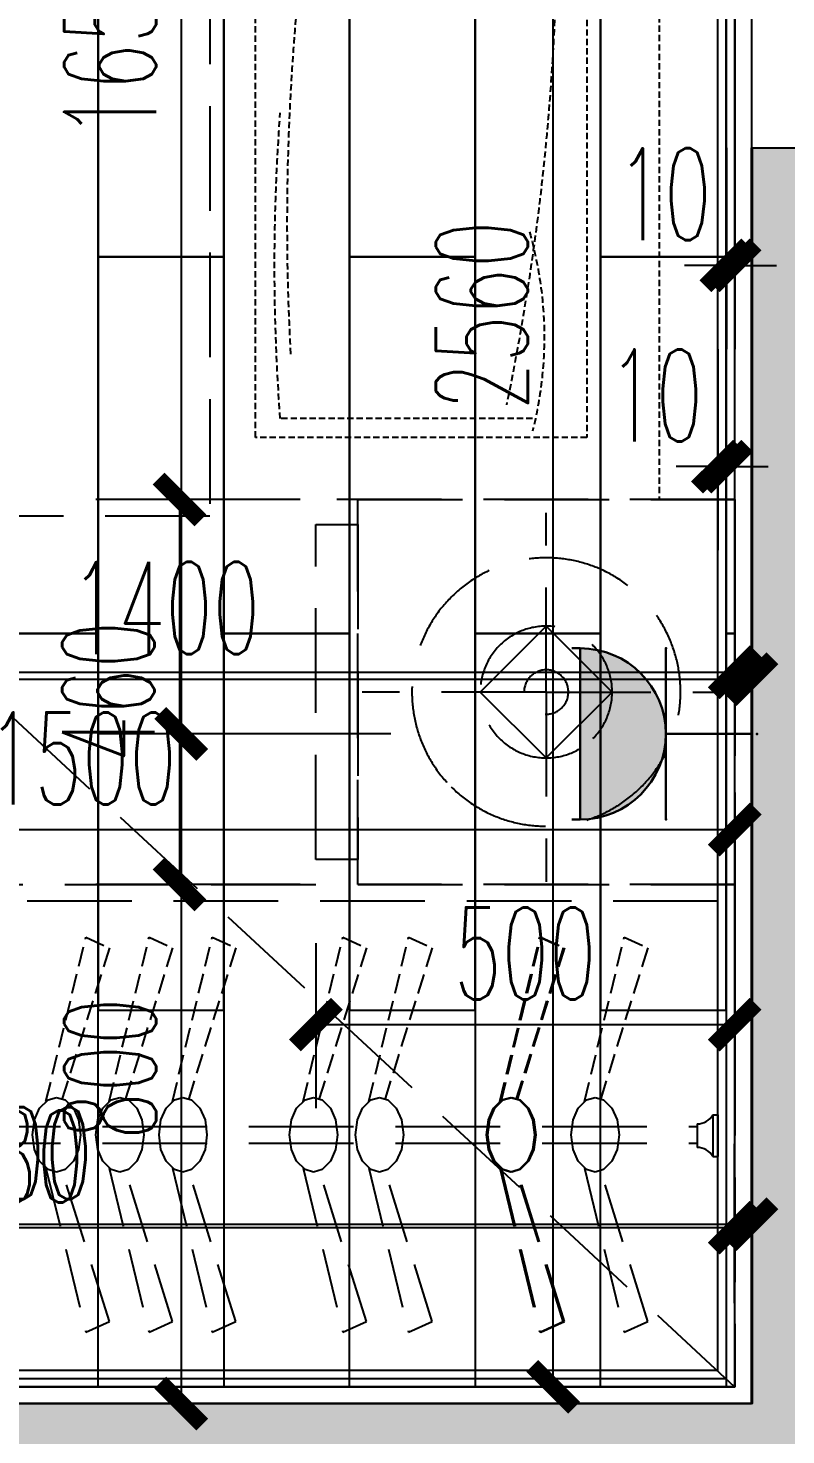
# Model space of a CAD drawing. Extents: x 184967 to 628822, y -100826 to 121332.
# Drawn here: x 401451 to 402356, y -19350 to -17669 of the extents above; entities that cross this region are included whole.
import ezdxf
from ezdxf.enums import TextEntityAlignment as Align
from ezdxf.xclip import XClip

# ---------------------------------------------------------------- set-up
doc = ezdxf.new("R2010")
doc.units = 0
doc.header["$MEASUREMENT"] = 0
doc.header["$XCLIPFRAME"] = 2
for name, pattern in [('__DASH', [0.35, 0.25, -0.1]), ('DASH', [0.35, 0.25, -0.1]), ('DASHED2', [0.375, 0.25, -0.125])]:
    doc.linetypes.add(name, pattern=pattern)
for name, color, linetype in [('0-固定家具到顶', 55, 'Continuous'), ('0-地面', 251, 'Continuous'), ('0-天花造型', 55, 'Continuous'), ('0-活动家具', 55, 'Continuous'), ('0-装饰完成面', 47, 'Continuous'), ('column', 6, 'Continuous'), ('DIM-墙体定位', 146, 'Continuous'), ('DIM-完成面定位', 146, 'Continuous'), ('KP12.00 Level 23 Keyplan$0$IFF-FURN-DETAIL', 250, 'Continuous'), ('T-灯具尺寸', 55, 'Continuous'), ('T03-天花造型', 30, 'Continuous'), ('WALL', 145, 'Continuous'), ('天花尺寸', 30, 'Continuous'), ('家具尺寸', 8, 'Continuous')]:
    doc.layers.add(name, color=color, linetype=linetype)
for name, color, linetype, lineweight in [('03-col-5F~23F$0$$0$COLU', 6, 'Continuous', 0), ('03-col-5F~23F$0$$0$COLU_HATCH', 251, 'Continuous', 0), ('4#6#-col-2F~31F$0$COLU_HATCH', 251, 'Continuous', 0), ('E-插座', 60, 'Continuous', 30)]:
    doc.layers.add(name, color=color, linetype=linetype, lineweight=lineweight)
doc.styles.add('_TCH_LABEL', font='COMPLEX', dxfattribs={"bigfont": 'GBCBIG'})
doc.styles.add('尺寸标注', font='txt.shx', dxfattribs={"width": 0.6, "height": 110})
doc.dimstyles.new('1-50', dxfattribs={"dimscale": 50, "dimtxt": 110, "dimasz": 1, "dimexe": 2, "dimexo": 2, "dimgap": 0.6, "dimtad": 1, "dimdec": 0, "dimrnd": 5, "dimtxsty": '尺寸标注', "dimblk": 'ARCHTICK', "dimcen": 2.5, "dimclrd": 251, "dimclre": 251, "dimclrt": 50, "dimadec": 0, "dimazin": 0, "dimtfac": 1, "dimtdec": 0, "dimtix": 1, "dimtmove": 2, "dimatfit": 3, "dimldrblk": 'DOT', "dimfxl": 1, "dimarcsym": 0})

# ---------------------------------------------------------------- blocks, each defined once
blk = doc.blocks.new('KP12.00 Level 23 Keyplan$0$HBA-Hanger')
at = {"color": 250, "linetype": 'DASH', "ltscale": 300}
blk.add_polyline3d([(-46.9451, 30.1133, 0), (-43.7782, 19.371, 0), (-33.1952, 8.819989999999999, 0), (-18.7283, 2.44564, 0), (0, 0, 0), (18.7283, 2.44564, 0), (33.1952, 8.819989999999999, 0), (43.7782, 19.371, 0), (46.9451, 30.1133, 0), (43.7782, 40.8557, 0), (33.1952, 51.4067, 0), (18.7283, 57.78100000000001, 0), (0, 60.2267, 0), (-18.7283, 57.78100000000001, 0), (-33.1952, 51.4067, 0), (-43.7782, 40.8557, 0)], close=True, dxfattribs=at)
at = {"color": 250, "linetype": 'DASH', "ltscale": 100}
blk.add_polyline3d([(-41.9496, 43.4272, 0), (-248.539, -6.68425, 0), (-234.963, -36.2244, 0), (-45.5965, 22.9304, 0)], dxfattribs=at)
at = {"color": 250, "linetype": 'DASH', "ltscale": 300}
blk.add_polyline3d([(41.9496, 43.4272, 0), (248.539, -6.68425, 0), (234.963, -36.2244, 0), (45.5965, 22.9304, 0)], dxfattribs=at)
blk = doc.blocks.new('KP12.00 Level 23 Keyplan$0$A$C09FB1370')
at = {"layer": 'KP12.00 Level 23 Keyplan$0$IFF-FURN-DETAIL'}
for p, q in [((-6, 25), (-6, -25)), ((-6, 25), (0, 25)), ((-6, 25), (0, 25)), ((-6, 25), (-6, -25)), ((0, 25), (0, -25)), ((-25, 14), (-25, -14)), ((-25, 14), (-25, -14)), ((-6, -25), (0, -25)), ((-6, -25), (0, -25))]:
    blk.add_line(p, q, dxfattribs=at)
for centre, start, end in [((-25.0201957081445, 35.9439744050615), 270.052731042177, 330.08443460519), ((-25.0201957081445, 35.9439744050615), 270.052731042177, 330.08443460519), ((-25.0201957081445, -35.9439744055271), 29.9155653948102, 89.94726895782351), ((-25.0201957081445, -35.9439744055271), 29.9155653948102, 89.94726895782351)]:
    blk.add_arc(centre, 21.9439836986288, start, end, dxfattribs=at)
blk = doc.blocks.new('1500FDSGSDFG')
at = {"color": 250, "linetype": 'DASHED2', "ltscale": 30}
for p, q in [((367146.0247973225, 29154.04845890604), (367146.0247973225, 27654.04845890604)), ((367232.5427682065, 28395.71992477324), (367232.5427682072, 27728.19705411644)), ((367628.0803969745, 27728.19705411644), (367628.0803969745, 28395.71992477347)), ((367297.3588173958, 27750.63096143995), (367598.4964461635, 27750.63096143995)), ((367232.5427682065, 27728.1970541162), (367628.0803969745, 27728.19705411644))]:
    blk.add_line(p, q, dxfattribs=at)
at = {"linetype": 'DASH', "ltscale": 500}
for points in [[(368172.648260656, 29154.11617522066), (368174.9712781245, 29174.04845890627), (367682.4932964082, 29174.04845890627), (367682.4932964082, 27634.04845890627), (367995.4912467411, 27634.04845890627)], [(367682.4932964082, 29154.04845890627), (367056.0247973677, 29154.04845890604), (367056.0247973679, 27654.04845890604), (367682.4932964082, 27654.04845890627)]]:
    blk.add_lwpolyline(points, dxfattribs=at)
at = {"color": 250, "linetype": 'DASHED2', "ltscale": 30}
for centre, major_axis, ratio, start_param, end_param in [((368796.5294506333, 28199.76946762887), (-237.9725681578769, 2099.597091266456), 0.7190777569742254, 1.396320462281868, 1.696353867507483), ((364747.2075405198, 27984.8049246965), (-95.75431300125048, 2841.335353367894), 0.9999999999855705, 4.623445093008373, 4.797915954469197), ((365494.3941949672, 27933.30801087195), (5.255142683501085e-10, 2266.029989774985), 0.9315732325958896, 4.631685946096135, 4.79309201467374), ((368819.7416967979, 27831.56555425676), (-1536.265867721114, 23.32182197939743), 0.5434611248531196, -0.1430410313606401, 0.1430410313607702)]:
    blk.add_ellipse(centre, major_axis=major_axis, ratio=ratio, start_param=start_param, end_param=end_param, dxfattribs=at)
blk = doc.blocks.new('_ArchTick')
at = {"color": 0, "linetype": 'ByBlock', "const_width": 0.4}
blk.add_lwpolyline([(-0.5, -0.5), (0.5, 0.5)], dxfattribs=at)
blk = doc.blocks.new('*D1155')
at = {"layer": 'Defpoints', "color": 0, "linetype": 'ByBlock', "transparency": 16777216}
for p in [(400914.778358119, -18012), (402314.6392306294, -18153.99999999889), (402314.6392306294, -18446.80895088497)]:
    blk.add_point(p, dxfattribs=at)
at = {"layer": 'T-灯具尺寸', "color": 251, "lineweight": -2, "transparency": 16777216}
for p, q in [((400914.778358119, -18196.80895088497), (400914.778358119, -18546.80895088497)), ((402314.6392306294, -18253.99999999889), (402314.6392306294, -18546.80895088497)), ((400914.778358119, -18446.80895088497), (402314.6392306294, -18446.80895088497))]:
    blk.add_line(p, q, dxfattribs=at)
at = {"layer": 'T-灯具尺寸', "color": 251, "linetype": 'ByBlock', "lineweight": -2, "transparency": 16777216, "xscale": 50, "yscale": 50, "zscale": 50, "rotation": 180}
blk.add_blockref('_ArchTick', (400914.778358119, -18446.80895088497), dxfattribs=at)
at = {"layer": 'T-灯具尺寸', "color": 251, "linetype": 'ByBlock', "lineweight": -2, "transparency": 16777216, "xscale": 50, "yscale": 50, "zscale": 50}
blk.add_blockref('_ArchTick', (402314.6392306294, -18446.80895088497), dxfattribs=at)
at = {"layer": 'T-灯具尺寸', "color": 50, "linetype": 'ByBlock', "transparency": 16777216, "insert": (401614.7087943742, -18361.80895088497), "char_height": 110, "attachment_point": 5, "style": '尺寸标注'}
blk.add_mtext('1400', dxfattribs=at)
blk = doc.blocks.new('_Dot')
at = {"color": 0, "linetype": 'ByBlock', "lineweight": -2}
blk.add_line((-0.5, 0), (-1, 0), dxfattribs=at)
at = {"color": 0, "linetype": 'ByBlock', "const_width": 0.5}
blk.add_lwpolyline([(-0.25, 0, 1), (0.25, 0, 1)], format="xyb", close=True, dxfattribs=at)
blk = doc.blocks.new('FG')
at = {"color": 250, "linetype": 'DASH', "ltscale": 500}
for p, q in [((395639.6391274827, -18462.19105606992), (395639.6391274829, -18248.21663867775)), ((395639.6391274827, -18383.47957033524), (395560.9276417475, -18462.19105606992)), ((395718.3506132173, -18462.19105606992), (395639.6391274827, -18383.47957033524)), ((395639.6391274827, -18462.19105606992), (395419.0429258551, -18462.19105606969)), ((395560.9276417475, -18462.19105606992), (395639.6391274827, -18540.90254180459)), ((395639.6391274827, -18540.90254180459), (395718.3506132173, -18462.19105606992)), ((395639.6391274827, -18462.19105606992), (395859.5188285615, -18462.19105606992)), ((395639.6391274827, -18462.19105606992), (395639.6391274827, -18688.87528993422))]:
    blk.add_line(p, q, dxfattribs=at)
at = {"linetype": 'DASH', "ltscale": 500}
for points in [[(395864.6391274827, -18232.19104236394), (395414.6391274827, -18232.19104236394), (395414.6391374775, -18692.19036975845), (395864.6391374775, -18692.19036975845)], [(395864.6391274827, -18662.19105606992), (395914.6391274827, -18662.19105606992), (395914.6391274827, -18262.19105606992), (395864.6391274827, -18262.19105606992)]]:
    blk.add_lwpolyline(points, close=True, dxfattribs=at)
at = {"color": 250, "linetype": 'DASH', "ltscale": 500}
for major_axis, ratio, start_param, end_param in [((113.3701593211882, -113.3701593211881), 0.9999999999993581, 3.141592653589664, 9.424777960769251), ((-55.65742532045987, -55.65742532045989), 0.9999999999969932, 4.71238898038482, 10.99557428756441), ((1.388866266762302, -26.4394873578456), 0.9999999999757856, 4.701327179111829, 10.98451248629141)]:
    blk.add_ellipse((395639.6391274827, -18462.19105606992), major_axis=major_axis, ratio=ratio, start_param=start_param, end_param=end_param, dxfattribs=at)
blk = doc.blocks.new('*U913')
h = blk.add_hatch(color=256)
edge = h.paths.add_edge_path()
edge.add_ellipse((117.692261023738, 211.010664521014), major_axis=(72.28993609263809, 72.2899360926381), ratio=0.9999999999998557, start_angle=134.9999999999959, end_angle=224.9996776147957)
edge.add_line((117.6916857887234, 108.7772564773466), (117.6928362587226, 108.7772564773466))
edge.add_ellipse((117.692261023738, 211.010664521014), major_axis=(72.28993609263809, 72.2899360926381), ratio=0.9999999999998557, start_angle=225.000322385196, end_angle=314.9999999999959)
edge.add_line((219.9256690690237, 211.010664521014), (15.45885297845223, 211.010664521014))
for p, q in [((15.45885297687346, 221.2340053252292), (15.45885297687346, 211.010664521014)), ((219.9256690706025, 221.2340053252292), (219.9256690706025, 211.010664521014)), ((219.9256690706025, 211.010664521014), (15.45885297687346, 211.010664521014)), ((15.45885297687346, 108.7772564773466), (219.9256690706025, 108.7772564773466)), ((117.692261023738, 108.7772564773466), (117.692261023738, 6.543848433653466))]:
    blk.add_line(p, q)
at = {"extrusion": (0, 0, -1)}
blk.add_ellipse((117.692261023738, 211.010664521014), major_axis=(72.28993609263809, 72.2899360926381), ratio=0.9999999999998557, start_param=0.7853981633975202, end_param=3.926990816987313, dxfattribs=at)
for p in [(15.45885297687346, 108.7772564773466), (219.9256690706025, 108.7772564773466), (117.692261023738, 0.0002235690571978921)]:
    blk.add_point(p)
at = {"style": '_TCH_LABEL', "text_generation_flag": 4}
blk.add_text('P', height=0.004089336318310933, dxfattribs=at).set_placement((117.6802636327775, 0.004073607324016848))
at = {"style": '_TCH_LABEL'}
blk.add_attdef('B', text='', height=84.06593068615378, dxfattribs=at).set_placement((174.5899560559046, 51.23559392852962), align=Align.MIDDLE)
blk = doc.blocks.new('*D1198')
at = {"layer": 'Defpoints', "color": 0, "transparency": 16777216}
for p in [(402314.6390091252, -16862.1910423603), (401633.8579863898, -18512.19105606971), (402310.235432264, -18512.19105606971)]:
    blk.add_point(p, dxfattribs=at)
at = {"layer": 'E-插座', "color": 251, "lineweight": -2, "transparency": 16777216}
for p, q in [((401883.8579863898, -16862.1910423603), (401533.8579863898, -16862.1910423603)), ((401633.8579863898, -16862.1910423603), (401633.8579863898, -18512.19105606971)), ((401883.8579863898, -18512.19105606971), (401533.8579863898, -18512.19105606971))]:
    blk.add_line(p, q, dxfattribs=at)
at = {"layer": 'E-插座', "color": 251, "lineweight": -2, "transparency": 16777216, "xscale": 50, "yscale": 50, "zscale": 50}
for p, rotation in [((401633.8579863898, -16862.1910423603), 90), ((401633.8579863898, -18512.19105606971), 270)]:
    blk.add_blockref('_ArchTick', p, dxfattribs=dict(at, rotation=rotation))
at = {"layer": 'E-插座', "color": 50, "transparency": 16777216, "insert": (401548.8579863897, -17687.19104921512), "char_height": 110, "attachment_point": 5, "rotation": 90, "style": '尺寸标注'}
blk.add_mtext('1650', dxfattribs=at)
blk = doc.blocks.new('*D1199')
at = {"layer": 'Defpoints', "color": 0, "transparency": 16777216}
for p in [(402310.235432264, -18512.19105606971), (401633.8579863898, -19312.19105586565), (402314.6392306557, -19312.19105586565)]:
    blk.add_point(p, dxfattribs=at)
at = {"layer": 'E-插座', "color": 251, "lineweight": -2, "transparency": 16777216}
for p, q in [((401883.8579863898, -18512.19105606971), (401533.8579863898, -18512.19105606971)), ((401633.8579863898, -18512.19105606971), (401633.8579863898, -19312.19105586565)), ((401883.8579863898, -19312.19105586565), (401533.8579863898, -19312.19105586565))]:
    blk.add_line(p, q, dxfattribs=at)
at = {"layer": 'E-插座', "color": 251, "lineweight": -2, "transparency": 16777216, "xscale": 50, "yscale": 50, "zscale": 50}
for p, rotation in [((401633.8579863898, -18512.19105606971), 90), ((401633.8579863898, -19312.19105586565), 270)]:
    blk.add_blockref('_ArchTick', p, dxfattribs=dict(at, rotation=rotation))
at = {"layer": 'E-插座', "color": 50, "transparency": 16777216, "insert": (401548.8579863897, -18912.19105596779), "char_height": 110, "attachment_point": 5, "rotation": 90, "style": '尺寸标注'}
blk.add_mtext('800', dxfattribs=at)
blk = doc.blocks.new('*D1422')
at = {"layer": 'Defpoints', "color": 0, "linetype": 'ByBlock', "transparency": 16777216}
for p in [(402314.639126308, -19098), (400514.6391263154, -19312.19105553359), (402314.639126308, -19312.19105586564)]:
    blk.add_point(p, dxfattribs=at)
at = {"layer": 'DIM-墙体定位', "color": 251, "lineweight": -2, "transparency": 16777216}
for p, q in [((400514.6391263154, -19212.19105553359), (400514.6391263154, -18998)), ((402314.639126308, -19212.19105586564), (402314.639126308, -18998)), ((400514.6391263154, -19098), (402314.639126308, -19098))]:
    blk.add_line(p, q, dxfattribs=at)
at = {"layer": 'DIM-墙体定位', "color": 251, "linetype": 'ByBlock', "lineweight": -2, "transparency": 16777216, "xscale": 50, "yscale": 50, "zscale": 50, "rotation": 180}
blk.add_blockref('_ArchTick', (400514.6391263154, -19098), dxfattribs=at)
at = {"layer": 'DIM-墙体定位', "color": 251, "linetype": 'ByBlock', "lineweight": -2, "transparency": 16777216, "xscale": 50, "yscale": 50, "zscale": 50}
blk.add_blockref('_ArchTick', (402314.639126308, -19098), dxfattribs=at)
at = {"layer": 'DIM-墙体定位', "color": 50, "linetype": 'ByBlock', "transparency": 16777216, "insert": (401414.6391263117, -19013), "char_height": 110, "attachment_point": 5, "style": '尺寸标注'}
blk.add_mtext('1800', dxfattribs=at)
blk = doc.blocks.new('*D1535')
at = {"layer": 'Defpoints', "color": 0, "linetype": 'ByBlock', "transparency": 16777216}
for p in [(402294.5585997659, -19102), (402294.5585997659, -19292.19105612391), (400514.6392305642, -19312.19105553359)]:
    blk.add_point(p, dxfattribs=at)
at = {"layer": 'DIM-完成面定位', "color": 251, "lineweight": -2, "transparency": 16777216}
for p, q in [((400514.6392305642, -19212.19105553359), (400514.6392305642, -19002)), ((402294.5585997659, -19192.19105612391), (402294.5585997659, -19002)), ((400514.6392305642, -19102), (402294.5585997659, -19102))]:
    blk.add_line(p, q, dxfattribs=at)
at = {"layer": 'DIM-完成面定位', "color": 251, "linetype": 'ByBlock', "lineweight": -2, "transparency": 16777216, "xscale": 50, "yscale": 50, "zscale": 50, "rotation": 180}
blk.add_blockref('_ArchTick', (400514.6392305642, -19102), dxfattribs=at)
at = {"layer": 'DIM-完成面定位', "color": 251, "linetype": 'ByBlock', "lineweight": -2, "transparency": 16777216, "xscale": 50, "yscale": 50, "zscale": 50}
blk.add_blockref('_ArchTick', (402294.5585997659, -19102), dxfattribs=at)
at = {"layer": 'DIM-完成面定位', "color": 50, "linetype": 'ByBlock', "transparency": 16777216, "insert": (401404.5989151651, -19017), "char_height": 110, "attachment_point": 5, "style": '尺寸标注'}
blk.add_mtext('1780', dxfattribs=at)
blk = doc.blocks.new('*D1546')
at = {"layer": 'Defpoints', "color": 0, "linetype": 'ByBlock', "transparency": 16777216}
for p in [(402077.7783581194, -16732.19104236403), (402294.5585997661, -16732.19104236403), (402294.5585997661, -19292.19105612392)]:
    blk.add_point(p, dxfattribs=at)
at = {"layer": 'DIM-完成面定位', "color": 251, "lineweight": -2, "transparency": 16777216}
for p, q in [((402194.5585997661, -16732.19104236403), (401977.7783581194, -16732.19104236403)), ((402077.7783581194, -19292.19105612392), (402077.7783581194, -16732.19104236403)), ((402194.5585997661, -19292.19105612392), (401977.7783581194, -19292.19105612392))]:
    blk.add_line(p, q, dxfattribs=at)
at = {"layer": 'DIM-完成面定位', "color": 251, "linetype": 'ByBlock', "lineweight": -2, "transparency": 16777216, "xscale": 50, "yscale": 50, "zscale": 50}
for p, rotation in [((402077.7783581194, -16732.19104236403), 90), ((402077.7783581194, -19292.19105612392), 270)]:
    blk.add_blockref('_ArchTick', p, dxfattribs=dict(at, rotation=rotation))
at = {"layer": 'DIM-完成面定位', "color": 50, "linetype": 'ByBlock', "transparency": 16777216, "insert": (401992.7783581193, -18012.19104924408), "char_height": 110, "attachment_point": 5, "rotation": 90, "style": '尺寸标注'}
blk.add_mtext('2560', dxfattribs=at)
blk = doc.blocks.new('*D1613')
at = {"layer": 'Defpoints', "color": 0, "linetype": 'ByBlock', "transparency": 16777216}
for p in [(400294.5586008246, -18232.19104236355), (402294.5829185659, -18232.23692943562), (402294.5829185659, -18438.5)]:
    blk.add_point(p, dxfattribs=at)
at = {"layer": '家具尺寸', "color": 251, "lineweight": -2, "transparency": 16777216}
for p, q in [((400294.5586008246, -18332.19104236355), (400294.5586008246, -18538.5)), ((402294.5829185659, -18332.23692943562), (402294.5829185659, -18538.5)), ((400294.5586008246, -18438.5), (402294.5829185659, -18438.5))]:
    blk.add_line(p, q, dxfattribs=at)
at = {"layer": '家具尺寸', "color": 251, "linetype": 'ByBlock', "lineweight": -2, "transparency": 16777216, "xscale": 50, "yscale": 50, "zscale": 50, "rotation": 180}
blk.add_blockref('_ArchTick', (400294.5586008246, -18438.5), dxfattribs=at)
at = {"layer": '家具尺寸', "color": 251, "linetype": 'ByBlock', "lineweight": -2, "transparency": 16777216, "xscale": 50, "yscale": 50, "zscale": 50}
blk.add_blockref('_ArchTick', (402294.5829185659, -18438.5), dxfattribs=at)
at = {"layer": '家具尺寸', "color": 50, "linetype": 'ByBlock', "transparency": 16777216, "insert": (401294.5707596953, -18353.5), "char_height": 110, "attachment_point": 5, "style": '尺寸标注'}
blk.add_mtext('2000', dxfattribs=at)
blk = doc.blocks.new('*D1614')
at = {"layer": 'Defpoints', "color": 0, "linetype": 'ByBlock', "transparency": 16777216}
for p in [(401875.6391263215, -18232.19104236402), (401631.7783581194, -18692.19036975852), (401875.6391163267, -18692.19036975852)]:
    blk.add_point(p, dxfattribs=at)
at = {"layer": '家具尺寸', "color": 251, "lineweight": -2, "transparency": 16777216}
for p, q in [((401775.6391263215, -18232.19104236402), (401531.7783581194, -18232.19104236402)), ((401631.7783581194, -18232.19104236402), (401631.7783581194, -18692.19036975852)), ((401775.6391163267, -18692.19036975852), (401531.7783581194, -18692.19036975852))]:
    blk.add_line(p, q, dxfattribs=at)
at = {"layer": '家具尺寸', "color": 251, "linetype": 'ByBlock', "lineweight": -2, "transparency": 16777216, "xscale": 50, "yscale": 50, "zscale": 50}
for p, rotation in [((401631.7783581194, -18232.19104236402), 90), ((401631.7783581194, -18692.19036975852), 270)]:
    blk.add_blockref('_ArchTick', p, dxfattribs=dict(at, rotation=rotation))
at = {"layer": '家具尺寸', "color": 50, "linetype": 'ByBlock', "transparency": 16777216, "insert": (401546.7783581193, -18462.19070606138), "char_height": 110, "attachment_point": 5, "rotation": 90, "style": '尺寸标注'}
blk.add_mtext('460', dxfattribs=at)
blk = doc.blocks.new('*D1615')
at = {"layer": 'Defpoints', "color": 0, "linetype": 'ByBlock', "transparency": 16777216}
for p in [(401794.5723757333, -18662.19104544477), (402294.5723657385, -18692.19025735595), (402294.5723657385, -18859.5)]:
    blk.add_point(p, dxfattribs=at)
at = {"layer": '家具尺寸', "color": 251, "lineweight": -2, "transparency": 16777216}
for p, q in [((401794.5723757333, -18762.19104544477), (401794.5723757333, -18959.5)), ((402294.5723657385, -18792.19025735595), (402294.5723657385, -18959.5)), ((401794.5723757333, -18859.5), (402294.5723657385, -18859.5))]:
    blk.add_line(p, q, dxfattribs=at)
at = {"layer": '家具尺寸', "color": 251, "linetype": 'ByBlock', "lineweight": -2, "transparency": 16777216, "xscale": 50, "yscale": 50, "zscale": 50, "rotation": 180}
blk.add_blockref('_ArchTick', (401794.5723757333, -18859.5), dxfattribs=at)
at = {"layer": '家具尺寸', "color": 251, "linetype": 'ByBlock', "lineweight": -2, "transparency": 16777216, "xscale": 50, "yscale": 50, "zscale": 50}
blk.add_blockref('_ArchTick', (402294.5723657385, -18859.5), dxfattribs=at)
at = {"layer": '家具尺寸', "color": 50, "linetype": 'ByBlock', "transparency": 16777216, "insert": (402044.5723707359, -18774.5), "char_height": 110, "attachment_point": 5, "style": '尺寸标注'}
blk.add_mtext('500', dxfattribs=at)
blk = doc.blocks.new('*D1617')
at = {"layer": 'Defpoints', "color": 0, "linetype": 'ByBlock', "transparency": 16777216}
for p in [(402294.6391263161, -18626.5), (400794.6392305388, -18792.19105688038), (402294.6391263161, -18792.19025732036)]:
    blk.add_point(p, dxfattribs=at)
at = {"layer": '家具尺寸', "color": 251, "lineweight": -2, "transparency": 16777216}
for p, q in [((400794.6392305388, -18692.19105688038), (400794.6392305388, -18526.5)), ((402294.6391263161, -18692.19025732036), (402294.6391263161, -18526.5)), ((400794.6392305388, -18626.5), (402294.6391263161, -18626.5))]:
    blk.add_line(p, q, dxfattribs=at)
at = {"layer": '家具尺寸', "color": 251, "linetype": 'ByBlock', "lineweight": -2, "transparency": 16777216, "xscale": 50, "yscale": 50, "zscale": 50, "rotation": 180}
blk.add_blockref('_ArchTick', (400794.6392305388, -18626.5), dxfattribs=at)
at = {"layer": '家具尺寸', "color": 251, "linetype": 'ByBlock', "lineweight": -2, "transparency": 16777216, "xscale": 50, "yscale": 50, "zscale": 50}
blk.add_blockref('_ArchTick', (402294.6391263161, -18626.5), dxfattribs=at)
at = {"layer": '家具尺寸', "color": 50, "linetype": 'ByBlock', "transparency": 16777216, "insert": (401515.278358119, -18541.5), "char_height": 110, "attachment_point": 5, "style": '尺寸标注'}
blk.add_mtext('1500', dxfattribs=at)
blk = doc.blocks.new('*D1671')
at = {"layer": 'Defpoints', "color": 0, "linetype": 'ByBlock', "transparency": 16777216}
for p in [(402284.6391263161, -17712.19105143406), (402294.5948501122, -17712.19105143406), (402284.6391263161, -17952.5)]:
    blk.add_point(p, dxfattribs=at)
at = {"layer": '天花尺寸', "color": 251, "lineweight": -2, "transparency": 16777216}
for p, q in [((402284.6391263161, -17812.19105143406), (402284.6391263161, -18052.5)), ((402294.5948501122, -17812.19105143406), (402294.5948501122, -18052.5)), ((402284.6391263161, -17952.5), (402234.6391263161, -17952.5)), ((402294.5948501122, -17952.5), (402284.6391263161, -17952.5)), ((402294.5948501122, -17952.5), (402344.5948501122, -17952.5))]:
    blk.add_line(p, q, dxfattribs=at)
at = {"layer": '天花尺寸', "color": 251, "linetype": 'ByBlock', "lineweight": -2, "transparency": 16777216, "xscale": 50, "yscale": 50, "zscale": 50}
blk.add_blockref('_ArchTick', (402284.6391263161, -17952.5), dxfattribs=at)
at = {"layer": '天花尺寸', "color": 251, "linetype": 'ByBlock', "lineweight": -2, "transparency": 16777216, "xscale": 50, "yscale": 50, "zscale": 50, "rotation": 180}
blk.add_blockref('_ArchTick', (402294.5948501122, -17952.5), dxfattribs=at)
at = {"layer": '天花尺寸', "color": 50, "linetype": 'ByBlock', "transparency": 16777216, "insert": (402210.278358119, -17867.5), "char_height": 110, "attachment_point": 5, "style": '尺寸标注'}
blk.add_mtext('10', dxfattribs=at)
blk = doc.blocks.new('*D1679')
at = {"layer": 'Defpoints', "color": 0, "linetype": 'ByBlock', "transparency": 16777216}
for p in [(402274.6391263161, -17952.5), (402284.5948501122, -17952.5), (402274.6391263161, -18192.80894856594)]:
    blk.add_point(p, dxfattribs=at)
at = {"layer": '天花尺寸', "color": 251, "lineweight": -2, "transparency": 16777216}
for p, q in [((402274.6391263161, -18052.5), (402274.6391263161, -18292.80894856594)), ((402284.5948501122, -18052.5), (402284.5948501122, -18292.80894856594)), ((402274.6391263161, -18192.80894856594), (402224.6391263161, -18192.80894856594)), ((402284.5948501122, -18192.80894856594), (402274.6391263161, -18192.80894856594)), ((402284.5948501122, -18192.80894856594), (402334.5948501122, -18192.80894856594))]:
    blk.add_line(p, q, dxfattribs=at)
at = {"layer": '天花尺寸', "color": 251, "linetype": 'ByBlock', "lineweight": -2, "transparency": 16777216, "xscale": 50, "yscale": 50, "zscale": 50}
blk.add_blockref('_ArchTick', (402274.6391263161, -18192.80894856594), dxfattribs=at)
at = {"layer": '天花尺寸', "color": 251, "linetype": 'ByBlock', "lineweight": -2, "transparency": 16777216, "xscale": 50, "yscale": 50, "zscale": 50, "rotation": 180}
blk.add_blockref('_ArchTick', (402284.5948501122, -18192.80894856594), dxfattribs=at)
at = {"layer": '天花尺寸', "color": 50, "linetype": 'ByBlock', "transparency": 16777216, "insert": (402200.278358119, -18107.80894856594), "char_height": 110, "attachment_point": 5, "style": '尺寸标注'}
blk.add_mtext('10', dxfattribs=at)
blk = doc.blocks.new('fgv')
at = {"layer": '0-天花造型', "color": 250, "linetype": 'ByBlock'}
for points in [[(401394.5970334269, -21842.19165531409), (401394.5970334269, -22742.19165531409), (401544.5970334269, -22742.19165531409), (401544.5970334269, -21842.19165531409)], [(401694.5970334269, -21842.19165531409), (401694.5970334269, -22742.19165531409), (401844.5970334269, -22742.19165531409), (401844.5970334269, -21842.19165531409)], [(401994.5970334269, -21842.19165531409), (401994.5970334269, -22742.19165531409), (402144.5970334269, -22742.19165531409), (402144.5970334269, -21842.19165531409)], [(401244.5970334269, -22292.19165532989), (401244.5970334269, -23192.19165532989), (401394.5970334269, -23192.19165532989), (401394.5970334269, -22292.19165532989)], [(401544.5970334269, -22292.19165532989), (401544.5970334269, -23192.19165532989), (401694.5970334269, -23192.19165532989), (401694.5970334269, -22292.19165532989)], [(401844.5970334269, -22292.19165532989), (401844.5970334269, -23192.19165532989), (401994.5970334269, -23192.19165532989), (401994.5970334269, -22292.19165532989)], [(402144.5970334269, -22292.19165532989), (402144.5970334269, -23192.19165532989), (402294.5970334269, -23192.19165532989), (402294.5970334269, -22292.19165532989)], [(401394.5970334269, -22742.19165531409), (401394.5970334269, -23642.19165531409), (401544.5970334269, -23642.19165531409), (401544.5970334269, -22742.19165531409)], [(401694.5970334269, -22742.19165531409), (401694.5970334269, -23642.19165531409), (401844.5970334269, -23642.19165531409), (401844.5970334269, -22742.19165531409)], [(401994.5970334269, -22742.19165531409), (401994.5970334269, -23642.19165531409), (402144.5970334269, -23642.19165531409), (402144.5970334269, -22742.19165531409)], [(401244.5970334269, -23192.19165531409), (401244.5970334269, -24092.19165531409), (401394.5970334269, -24092.19165531409), (401394.5970334269, -23192.19165531409)], [(401544.5970334269, -23192.19165531409), (401544.5970334269, -24092.19165531409), (401694.5970334269, -24092.19165531409), (401694.5970334269, -23192.19165531409)], [(401844.5970334269, -23192.19165531409), (401844.5970334269, -24092.19165531409), (401994.5970334269, -24092.19165531409), (401994.5970334269, -23192.19165531409)], [(402144.5970334269, -23192.19165531409), (402144.5970334269, -24092.19165531409), (402294.5970334269, -24092.19165531409), (402294.5970334269, -23192.19165531409)]]:
    blk.add_lwpolyline(points, close=True, dxfattribs=at)
blk = doc.blocks.new('03-col-5F~23F')
at = {"layer": '03-col-5F~23F$0$$0$COLU_HATCH'}
blk.add_hatch(color=256, dxfattribs=at).paths.add_polyline_path([(19739.94025658909, 6244.518711312907), (20035.14217946003, 4570.345533636166), (18262.48816878325, 4257.778987549602), (18227.7585331751, 4454.740538422608), (19803.45099416771, 4732.577448541066), (19542.97870592494, 6209.789074857952)])
at = {"layer": '03-col-5F~23F$0$$0$COLU'}
blk.add_lwpolyline([(19739.94025658909, 6244.518711312907), (20035.14217946003, 4570.345533636166), (18262.48816878325, 4257.778987549602), (18227.7585331751, 4454.740538422608), (19803.45099416771, 4732.577448541066), (19542.97870592494, 6209.789074857952)], close=True, dxfattribs=at)

msp = doc.modelspace()

# ---------------------------------------------------------------- hatches: boundary and pattern name
at = {"layer": '4#6#-col-2F~31F$0$COLU_HATCH'}
msp.add_hatch(color=250, dxfattribs=at).paths.add_polyline_path([(402514.6392308433, -17812.19105477456), (402514.6392298536, -19512.19105582254), (400714.6391236171, -19512.19105679852), (400714.6391235901, -19312.19105651749), (402314.6392306554, -19312.19105613057), (402314.6392306217, -17812.19105567143)])

# ---------------------------------------------------------------- linework, layer by layer
at = {"layer": '0-活动家具', "color": 250, "linetype": '__DASH', "ltscale": 500}
for p, q in [((400839.6392305388, -18981.14838368749), (402249.6391262983, -18981.19025732045)), ((400839.6392305388, -19001.14838368749), (402249.6391262983, -19001.19025732045))]:
    msp.add_line(p, q, dxfattribs=at)
at = {"layer": '0-活动家具', "linetype": '__DASH', "ltscale": 500}
msp.add_lwpolyline([(400794.6392305388, -18692.19105688038), (402294.6391263161, -18692.19025732036), (402294.6391263161, -19292.19025732024), (400794.6392305388, -19292.19105688026)], close=True, dxfattribs=at)
at = {"layer": '0-活动家具', "color": 250, "linetype": '__DASH', "ltscale": 500}
msp.add_lwpolyline([(402274.6391262983, -18712.19025732016), (400814.6392305388, -18712.19105688017), (400814.6392305388, -19272.19105688026), (402274.6391262983, -19272.19025732024)], close=True, dxfattribs=at)
at = {"layer": '0-装饰完成面'}
for p, q in [((402294.631100516, -19292.1910569054), (402294.6311004584, -16732.19104236402)), ((400514.6391275885, -19292.1910569054), (402294.631100516, -19292.1910569054))]:
    msp.add_line(p, q, dxfattribs=at)
at = {"layer": 'T-灯具尺寸', "color": 8, "linetype": 'DASH', "ltscale": 500}
msp.add_line((402294.5585997659, -19292.19105612391), (399534.6325492804, -16732.1896261625), dxfattribs=at)
at = {"layer": 'T03-天花造型', "color": 8, "linetype": 'ByBlock'}
msp.add_lwpolyline([(399614.6391278856, -19312.19105696639), (399614.6391278856, -19292.19105696639), (399534.5600494546, -19292.18948220912), (399534.6325492849, -16732.18946760675), (402294.6311004584, -16732.19104236402), (402294.5585997659, -19292.19105612391), (400514.6391262601, -19292.19105696639), (400514.6391262601, -19312.19105696639)], dxfattribs=at)
for points in [[(399534.6406793639, -19292.18948110837), (402294.6391263161, -19292.19105586564), (402294.6391263161, -16732.19104236402), (399534.6406793639, -16732.18946760675)], [(399554.6406793639, -19272.18948110837), (402274.6391263161, -19272.19105586564), (402274.6391263161, -16752.19104236402), (399554.6406793639, -16752.18946760675)]]:
    msp.add_lwpolyline(points, close=True, dxfattribs=at)
at = {"layer": 'T03-天花造型', "color": 250, "linetype": 'ByBlock'}
msp.add_lwpolyline([(399544.6406793639, -19282.18948110837), (402284.6391263161, -19282.19105586564), (402284.6391263161, -16742.19104236402), (399544.6406793639, -16742.18946760675)], close=True, dxfattribs=at)
at = {"layer": 'WALL'}
msp.add_line((402314.639126308, -19312.19105586564), (400514.6391263154, -19312.19105586564), dxfattribs=at)
for points in [[(402514.639126308, -17212.19105498042), (402314.6392306217, -17212.19105498042), (402314.6392306217, -17812.19105567143), (402514.639126308, -17812.19105567143)], [(402514.6392308433, -17812.19105477456), (402514.6392298536, -19512.19105582254), (400514.6392305912, -19512.19105581462), (400514.6392305642, -19312.19105553359), (402314.6392306554, -19312.19105613057), (402314.6392306217, -17812.19105567143)]]:
    msp.add_lwpolyline(points, close=True, dxfattribs=at)

# ---------------------------------------------------------------- block references
at = {"layer": '0-固定家具到顶', "color": 250}
msp.add_blockref('KP12.00 Level 23 Keyplan$0$A$C09FB1370', (402274.6391262983, -18992.19025732021), dxfattribs=at)
at = {"layer": '0-地面', "color": 250, "linetype": 'ByBlock'}
ref = msp.add_blockref('fgv', (139.9514152550837, 4800.000598347699), dxfattribs=at)
XClip(ref).set_block_clipping_path([(399394.6071853731, -24092.191655314095), (402154.67968520336, -21532.191640711724)])
at = {"layer": '0-活动家具', "linetype": '__DASH', "ltscale": 0.4, "xscale": -1}
msp.add_blockref('1500FDSGSDFG', (769350.5833980903, -45886.23950127006), dxfattribs=at)
at = {"layer": '0-活动家具', "color": 55, "linetype": 'ByBlock', "xscale": -1}
msp.add_blockref('FG', (797709.211503216, 1.062515002558939e-05), dxfattribs=at)
at = {"layer": '0-活动家具', "color": 250, "linetype": '__DASH', "ltscale": 500, "extrusion": (0, 0, -1), "xscale": 0.950000000186924, "yscale": 0.950000000186924, "zscale": -0.950000000186924, "rotation": 270.0000686645509}
for p in [(-401513.5347746809, -18991.04572371696), (-401589.0061037832, -18991.04572371696), (-401664.4774329824, -18991.0457237179), (-401820.4202234832, -18991.0457237179), (-401898.9582411827, -18991.0457237179), (-402055.5026355211, -18991.0457237179), (-402056.9646178216, -18991.0457237179), (-402156.4686016996, -18991.0457237179)]:
    msp.add_blockref('KP12.00 Level 23 Keyplan$0$HBA-Hanger', p, dxfattribs=at)
at = {"layer": 'column', "rotation": 349.9999999994567}
msp.add_blockref('03-col-5F~23F', (381991.9673926686, -20534.03670386244), dxfattribs=at)
at = {"layer": 'E-插座', "xscale": -1, "rotation": 90}
msp.add_blockref('*U913', (402321.1829747977, -18394.49879504597), dxfattribs=at)

# ---------------------------------------------------------------- dimensions: what is measured, and where the dimension line sits
at = {"layer": 'DIM-墙体定位', "color": 55, "linetype": 'ByBlock'}
dim = msp.add_linear_dim(base=(402314.639126308, -19098), p1=(400514.6391263154, -19312.19105553359), p2=(402314.639126308, -19312.19105586564), angle=180, dimstyle='1-50', override={"dimfxl": 5, "dimfxlon": 1}, dxfattribs=at)
dim.commit()
dim.dimension.update_dxf_attribs({"geometry": '*D1422', "text_midpoint": (401414.6391263117, -19013)})
at = {"layer": 'DIM-完成面定位', "linetype": 'ByBlock'}
for base, p1, p2, angle, picture, middle in [((402077.7783581194, -16732.19104236403), (402294.5585997659, -19292.19105612391), (402294.5585997659, -16732.19104236402), 90, '*D1546', (401992.7783581193, -18012.19104924408)), ((402294.5585997659, -19102), (400514.6392305642, -19312.19105553359), (402294.5585997659, -19292.19105612391), 180, '*D1535', (401404.5989151651, -19017))]:
    dim = msp.add_linear_dim(base=base, p1=p1, p2=p2, angle=angle, dimstyle='1-50', override={"dimfxl": 5, "dimfxlon": 1}, dxfattribs=at)
    dim.commit()
    dim.dimension.update_dxf_attribs({"geometry": picture, "text_midpoint": middle})
at = {"layer": 'E-插座'}
for base, p1, p2, picture, middle in [((401633.8579863898, -18512.19105606971), (402314.6390091249, -16862.1910423603), (402310.2354322638, -18512.1910560697), '*D1198', (401548.8579863897, -17687.19104921512)), ((401633.8579863898, -19312.19105586565), (402310.2354322638, -18512.1910560697), (402314.6392306554, -19312.19105586564), '*D1199', (401548.8579863897, -18912.19105596779))]:
    dim = msp.add_linear_dim(base=base, p1=p1, p2=p2, angle=90, dimstyle='1-50', override={"dimfxl": 5, "dimfxlon": 1}, dxfattribs=at)
    dim.commit()
    dim.dimension.update_dxf_attribs({"geometry": picture, "text_midpoint": middle})
at = {"layer": 'T-灯具尺寸', "color": 55, "linetype": 'ByBlock'}
dim = msp.add_linear_dim(base=(402314.6392306294, -18446.80895088497), p1=(400914.778358119, -18012), p2=(402314.6392306294, -18153.99999999889), angle=180, dimstyle='1-50', override={"dimfxl": 5, "dimfxlon": 1}, dxfattribs=at)
dim.commit()
dim.dimension.update_dxf_attribs({"geometry": '*D1155', "text_midpoint": (401614.7087943742, -18361.80895088497)})
at = {"layer": '天花尺寸', "linetype": 'ByBlock'}
for base, p1, p2, picture, middle in [((402284.6391263161, -17952.5), (402294.5948501122, -17712.19105143406), (402284.6391263161, -17712.19105143406), '*D1671', (402210.278358119, -17867.5)), ((402274.6391263161, -18192.80894856594), (402284.5948501122, -17952.5), (402274.6391263161, -17952.5), '*D1679', (402200.278358119, -18107.80894856594))]:
    dim = msp.add_linear_dim(base=base, p1=p1, p2=p2, angle=180, dimstyle='1-50', override={"dimfxl": 5, "dimfxlon": 1}, dxfattribs=at)
    dim.commit()
    dim.dimension.update_dxf_attribs({"geometry": picture, "text_midpoint": middle, "dimtype": 160})
at = {"layer": '家具尺寸', "linetype": 'ByBlock'}
for base, p1, p2, angle, picture, middle in [((401631.7783581194, -18692.19036975852), (401875.6391263213, -18232.19104236401), (401875.6391163265, -18692.19036975851), 90, '*D1614', (401546.7783581193, -18462.19070606138)), ((402294.5829185659, -18438.5), (400294.5586008246, -18232.19104236355), (402294.5829185659, -18232.23692943562), 180, '*D1613', (401294.5707596953, -18353.5)), ((402294.5723657385, -18859.5), (401794.5723757333, -18662.19104544477), (402294.5723657385, -18692.19025735595), 180, '*D1615', (402044.5723707359, -18774.5))]:
    dim = msp.add_linear_dim(base=base, p1=p1, p2=p2, angle=angle, dimstyle='1-50', override={"dimfxl": 5, "dimfxlon": 1}, dxfattribs=at)
    dim.commit()
    dim.dimension.update_dxf_attribs({"geometry": picture, "text_midpoint": middle})
dim = msp.add_linear_dim(base=(402294.6391263161, -18626.5), p1=(400794.6392305388, -18792.19105688038), p2=(402294.6391263161, -18792.19025732036), angle=180, dimstyle='1-50', override={"dimfxl": 5, "dimfxlon": 1}, dxfattribs=at)
dim.commit()
dim.dimension.update_dxf_attribs({"geometry": '*D1617', "text_midpoint": (401515.278358119, -18541.5), "dimtype": 160})

doc.saveas('drawing.dxf')
